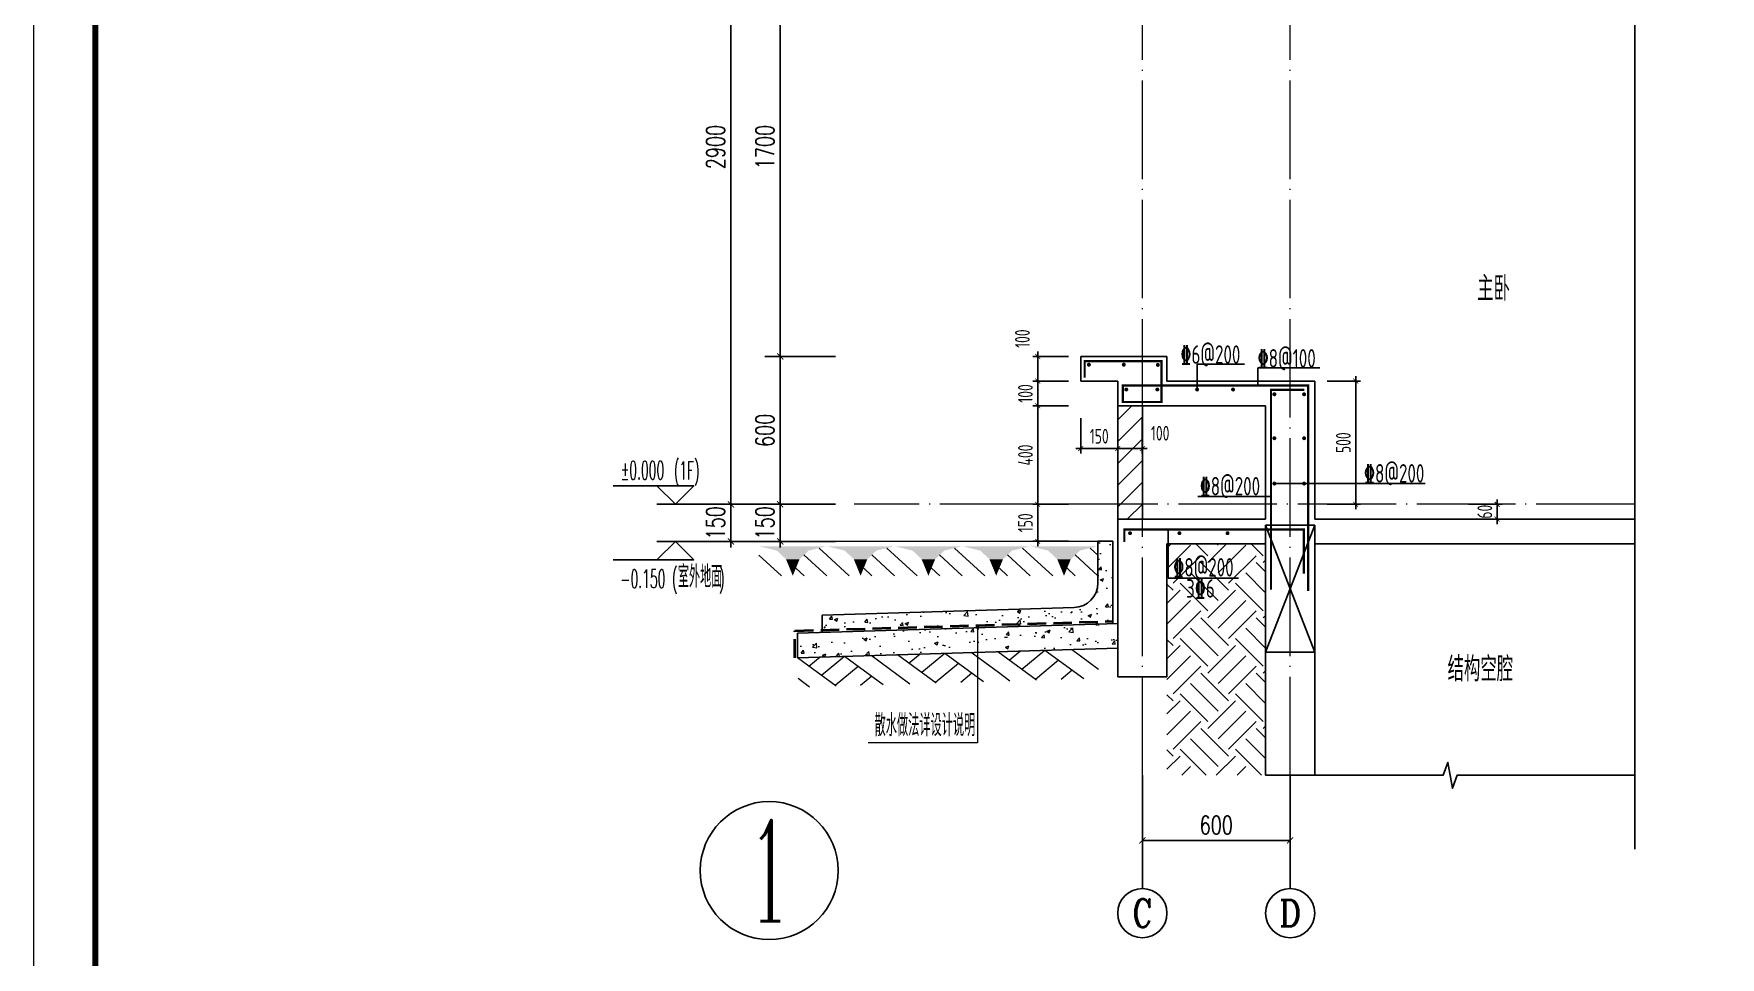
# Model space of a CAD drawing. Extents: x -668857 to 185752, y -270966 to 286822.
# Drawn here: x 14251 to 21097, y 121446 to 125194 of the extents above; entities that cross this region are included whole.
import ezdxf
from ezdxf.enums import TextEntityAlignment as Align

# ---------------------------------------------------------------- set-up
doc = ezdxf.new("R2010")
doc.units = 0
doc.header["$LTSCALE"] = 1000
doc.linetypes.add('DASH', pattern=[0.35, 0.25, -0.1])
doc.linetypes.add('DOTE', pattern=[2.42, 2, -0.2, 0.02, -0.2])
doc.layers.get('0').update_dxf_attribs({"linetype": 'CONTINUOUS'})
doc.layers.get('DEFPOINTS').update_dxf_attribs({"linetype": 'CONTINUOUS'})
for name, color, linetype in [('A-AXIS_TEXT', 7, 'CONTINUOUS'), ('AXIS', 3, 'CONTINUOUS'), ('COLUMN', 4, 'CONTINUOUS'), ('DIM', 2, 'CONTINUOUS'), ('DIM_ELEV', 3, 'CONTINUOUS'), ('DIM_SYMB', 3, 'CONTINUOUS'), ('PUB_DIM', 3, 'CONTINUOUS'), ('PUB_TEXT', 2, 'CONTINUOUS'), ('REIN', 6, 'CONTINUOUS'), ('S-大样-砼线', 7, 'CONTINUOUS'), ('S-引出线', 40, 'CONTINUOUS'), ('TEXT', 2, 'CONTINUOUS'), ('WALL', 5, 'CONTINUOUS')]:
    doc.layers.add(name, color=color, linetype=linetype)
for name, color, linetype, lineweight in [('AXIS_TEXT', 7, 'CONTINUOUS', 20), ('DOTE', 19, 'DOTE', 9), ('PUB_HATCH', 8, 'CONTINUOUS', 9), ('图框', 9, 'CONTINUOUS', 18), ('填充', 251, 'CONTINUOUS', 5), ('平面-排水沟', 86, 'CONTINUOUS', 15), ('立面-中轮廓线', 30, 'CONTINUOUS', 35), ('粉刷', 251, 'CONTINUOUS', 9)]:
    doc.layers.add(name, color=color, linetype=linetype, lineweight=lineweight)
doc.styles.add('_TCH_AXIS', font='COMPLEX', dxfattribs={"bigfont": 'GBCBIG'})
doc.styles.add('_TCH_DIM', font='SIMPLEX.shx', dxfattribs={"width": 0.7, "bigfont": 'GBCBIG.shx'})
doc.styles.add('_TCH_DIM_T3', font='SIMPLEX', dxfattribs={"width": 0.705882, "bigfont": 'GBCBIG'})
doc.styles.add('COMPLEX', font='COMPLEX')
doc.styles.add('DIM_FONT_T3', font='SIMPLEX', dxfattribs={"width": 0.705882, "bigfont": 'GBCBIG'})
doc.styles.add('TSSD_DIMENSION', font='Tssdeng.shx', dxfattribs={"width": 0.7, "bigfont": 'tssdchn.shx'})
doc.styles.add('TSSD_REIN', font='tssdeng.shx', dxfattribs={"width": 0.7, "height": 300, "bigfont": 'tssdchn.shx'})
doc.dimstyles.new('_TCH_ARCH&&25', dxfattribs={"dimtxt": 74.375, "dimasz": 25, "dimexe": 62.5, "dimexo": 75, "dimgap": 25, "dimtad": 1, "dimdec": 0, "dimzin": 0, "dimdsep": 46, "dimtxsty": '_TCH_DIM_T3', "dimblk": 'ARCHTICK', "dimcen": 0.09, "dimclrt": 7, "dimazin": 0, "dimtfac": 1, "dimtdec": 0, "dimtix": 1, "dimtmove": 2, "dimatfit": 3, "dimldrblk": 'ARCHTICK', "dimfxl": 1, "dimtolj": 1, "dimtzin": 0, "dimarcsym": 0})
doc.dimstyles.new('TSSD_20_20', dxfattribs={"dimtxt": 60, "dimasz": 20, "dimexe": 20, "dimexo": 50, "dimgap": 20, "dimtad": 1, "dimdec": 0, "dimzin": 0, "dimdsep": 46, "dimtxsty": 'TSSD_DIMENSION', "dimblk": 'ARCHTICK', "dimblk1": 'ARCHTICK', "dimblk2": 'ARCHTICK', "dimcen": 0, "dimdle": 20, "dimclrt": 7, "dimadec": 0, "dimazin": 0, "dimtfac": 1, "dimtdec": 0, "dimtix": 1, "dimtmove": 2, "dimatfit": 3, "dimfxl": 1, "dimtolj": 1, "dimtzin": 0, "dimarcsym": 0})
pattern_1 = [(50, (28072.99, 249033.25), (143.452037, -12.550427), [15, -165]), (355, (28072.99, 249033.25), (-27.750267, 150.438427), [12, -132]), (100.4514, (28084.94, 249032.2), (115.701876, 137.88791), [12.74804, -140.22842]), (46.1842, (28072.99, 249073.25), (213.44821, -33.1038), [22.5, -247.5]), (96.6356, (28090.77, 249070.5), (186.93254, 194.82357), [19.12206, -210.3426]), (351.1842, (28072.99, 249073.25), (186.93239, 194.82372), [18, -198]), (21, (28092.99, 249063.25), (119.38141, -80.52378), [15, -165]), (326, (28092.99, 249063.25), (48.663066, 145.03001), [12, -132]), (71.4514, (28102.93, 249056.54), (168.044526, 64.5061), [12.74804, -140.22842]), (37.5, (28072.986, 249033.25), (2.431971, 66.578771), [0, -130.4, 0, -134, 0, -132.5]), (7.5, (28072.986, 249033.25), (52.613907, 78.882342), [0, -76.4, 0, -127.4, 0, -50.5]), (327.5, (28028.386, 249033.25), (106.764487, -4.510974), [0, -50, 0, -156, 0, -207]), (317.5, (28008.39, 249033.25), (116.637234, 20.020996), [0, -65, 0, -103.6, 0, -147])]

# ---------------------------------------------------------------- blocks, each defined once
blk = doc.blocks.new('$LINEPAT$素土夯实')
at = {"color": 0}
for p, q in [((0, -210), (210, 0)), ((120, -300), (420, 0)), ((420, 0), (608, -188)), ((495, -300), (795, 0)), ((615, 0), (705, -90)), ((315, -105), (502, -293)), ((210, -210), (300, -300)), ((705, -300), (795, -210))]:
    blk.add_line(p, q, dxfattribs=at)
blk = doc.blocks.new('$LinePat$自然土壤')
at = {"color": 0}
for p, q in [((0, -90), (71, -19)), ((0, -300), (211, -89)), ((420, -300), (630, -90)), ((210, -300), (286, -224))]:
    blk.add_line(p, q, dxfattribs=at)
for points in [[(0, 0), (630, 0), (168, -45), (462, -45)], [(168, -45), (462, -45), (252, -132), (378, -132)], [(252, -132), (378, -132), (315, -300)]]:
    blk.add_solid(points, dxfattribs=at)
blk = doc.blocks.new('sanshui')
at = {"layer": '粉刷'}
h = blk.add_hatch(dxfattribs=at)
h.set_pattern_fill('混凝土', color=256, scale=20)
h.set_pattern_definition(pattern_1)
edge = h.paths.add_edge_path()
edge.add_line((346317.8, 427329.6), (346257.8, 427329.6))
edge.add_line((346257.8, 427329.6), (346257.8, 427160.3))
edge.add_arc((346157.8, 427160.3), 100, 271.71836, 360, ccw=False)
edge.add_line((346160.8, 427060.3), (345137.8, 427029.6))
edge.add_line((345137.8, 427029.6), (345137.8, 426969.6))
edge.add_line((345137.8, 426969.6), (346317.8, 427005))
edge.add_line((346317.8, 427005), (346317.8, 427329.6))
h = blk.add_hatch(dxfattribs=at)
h.set_pattern_fill('混凝土', color=256, scale=20)
h.set_pattern_definition(pattern_1)
h.paths.add_polyline_path([(346337.8, 426895.6), (346337.8, 426995.6), (345037.8, 426956.6), (345037.8, 426856.6)])
at = {"layer": 'COLUMN'}
for p, q in [((346257.8, 427329.6), (346317.8, 427329.6)), ((346257.8, 427160.3), (346257.8, 427329.6)), ((346317.8, 426995), (346317.8, 427329.6)), ((346160.8, 427060.3), (345137.8, 427029.6)), ((346338.1, 426995.6), (345037.8, 426956.6)), ((345137.8, 426959.6), (345137.8, 427029.6)), ((345037.8, 426856.6), (345037.8, 426956.6)), ((346338.1, 426895.6), (345037.8, 426856.6))]:
    blk.add_line(p, q, dxfattribs=at)
blk.add_arc((346157.8, 427160.3), 100, 271.71836, 0, dxfattribs=at)
at = {"layer": '立面-中轮廓线', "linetype": 'DASH', "ltscale": 0.3}
blk.add_lwpolyline([(345027.8, 426856.6), (345027.8, 426966.3), (346317.8, 427005)], dxfattribs=at)
at = {"layer": '粉刷'}
blk.add_line((344881.5, 427329.6), (346257.8, 427329.6), dxfattribs=at)
at = {"layer": '粉刷', "yscale": 0.4, "zscale": 0.4}
for name, p, xscale, rotation in [('$LinePat$自然土壤', (345156.8, 427309.6), -0.4369306507241237, 359.9999999999903), ('$LinePat$自然土壤', (345432, 427309.6), -0.4369306507241237, 359.9999999999903), ('$LinePat$自然土壤', (345707.3, 427309.6), -0.4369306507241237, 359.9999999999903), ('$LinePat$自然土壤', (345982.6, 427309.6), -0.4369306507241237, 359.9999999999903), ('$LinePat$自然土壤', (346257.8, 427309.6), -0.4369306507241237, 359.9999999999903), ('$LINEPAT$素土夯实', (345444.5, 426868.8), -0.5117605352322558, 1.718358001643932), ('$LINEPAT$素土夯实', (345851.2, 426881), -0.5117605352322558, 1.718358001643932), ('$LINEPAT$素土夯实', (346257.8, 426893.2), -0.5117605352322558, 1.718358001643932)]:
    blk.add_blockref(name, p, dxfattribs=dict(at, xscale=xscale, rotation=rotation))
blk = doc.blocks.new('GFDDDDRG')
at = {"layer": '图框'}
blk.add_lwpolyline([(923310, -107437), (923310, -159999), (893610, -159999), (893610, -107437)], close=True, dxfattribs=at)
blk.add_lwpolyline([(923310, -107437), (923310, -159999), (893610, -159999), (893610, -107437)], close=True, dxfattribs=at)
at = {"layer": '图框', "const_width": 50}
blk.add_lwpolyline([(894110, -159499), (922810, -159499), (922810, -108687), (894110, -108687)], close=True, dxfattribs=at)
blk = doc.blocks.new('_ArchTick')
at = {"color": 0, "linetype": 'ByBlock', "const_width": 0.15}
blk.add_lwpolyline([(-0.5, -0.5), (0.5, 0.5)], dxfattribs=at)
blk = doc.blocks.new('*D1530')
at = {"layer": 'AXIS', "color": 0, "lineweight": -2, "transparency": 16777216}
for p, q in [((18751.5, 122109.6), (18751.5, 121858)), ((19351.5, 122109.6), (19351.5, 121858)), ((18751.5, 121920.5), (19351.5, 121920.5))]:
    blk.add_line(p, q, dxfattribs=at)
at = {"layer": 'DEFPOINTS', "color": 0, "transparency": 16777216}
for p in [(18751.5, 122184.6), (19351.5, 122184.6), (19351.5, 121920.5)]:
    blk.add_point(p, dxfattribs=at)
at = {"layer": 'AXIS', "color": 0, "lineweight": -2, "transparency": 16777216, "xscale": 25, "yscale": 25, "zscale": 25, "rotation": 180}
blk.add_blockref('_ArchTick', (18751.5, 121920.5), dxfattribs=at)
at = {"layer": 'AXIS', "color": 0, "lineweight": -2, "transparency": 16777216, "xscale": 25, "yscale": 25, "zscale": 25}
blk.add_blockref('_ArchTick', (19351.5, 121920.5), dxfattribs=at)
at = {"layer": 'AXIS', "color": 7, "transparency": 16777216, "insert": (19051.5, 121982.7), "char_height": 74.38, "attachment_point": 5, "style": '_TCH_DIM_T3'}
blk.add_mtext('\\A1;600', dxfattribs=at)
blk = doc.blocks.new('*D1531')
at = {"layer": 'DEFPOINTS', "color": 0, "transparency": 16777216}
for p in [(17281.4, 123284.6), (17581.4, 123284.6), (17581.4, 123134.1)]:
    blk.add_point(p, dxfattribs=at)
at = {"layer": 'PUB_DIM', "color": 0, "lineweight": -2, "transparency": 16777216}
for p, q in [((17281.4, 123284.6), (17281.4, 123309.6)), ((17506.4, 123284.6), (17218.9, 123284.6)), ((17281.4, 123134.1), (17281.4, 123284.6)), ((17506.4, 123134.1), (17218.9, 123134.1)), ((17281.4, 123134.1), (17281.4, 123109.1))]:
    blk.add_line(p, q, dxfattribs=at)
at = {"layer": 'PUB_DIM', "color": 0, "lineweight": -2, "transparency": 16777216, "xscale": 25, "yscale": 25, "zscale": 25}
for p, rotation in [((17281.4, 123284.6), 270), ((17281.4, 123134.1), 90)]:
    blk.add_blockref('_ArchTick', p, dxfattribs=dict(at, rotation=rotation))
at = {"layer": 'PUB_DIM', "color": 7, "transparency": 16777216, "insert": (17219.2, 123209.3), "char_height": 74.38, "attachment_point": 5, "rotation": 90, "style": '_TCH_DIM_T3'}
blk.add_mtext('\\A1;150', dxfattribs=at)
blk = doc.blocks.new('*D1532')
at = {"layer": 'DEFPOINTS', "color": 0, "transparency": 16777216}
for p in [(17281.4, 123884.6), (17581.4, 123884.6), (17581.4, 123284.6)]:
    blk.add_point(p, dxfattribs=at)
at = {"layer": 'PUB_DIM', "color": 0, "lineweight": -2, "transparency": 16777216}
for p, q in [((17506.4, 123884.6), (17218.9, 123884.6)), ((17281.4, 123284.6), (17281.4, 123884.6)), ((17506.4, 123284.6), (17218.9, 123284.6))]:
    blk.add_line(p, q, dxfattribs=at)
at = {"layer": 'PUB_DIM', "color": 0, "lineweight": -2, "transparency": 16777216, "xscale": 25, "yscale": 25, "zscale": 25}
for p, rotation in [((17281.4, 123884.6), 90), ((17281.4, 123284.6), 270)]:
    blk.add_blockref('_ArchTick', p, dxfattribs=dict(at, rotation=rotation))
at = {"layer": 'PUB_DIM', "color": 7, "transparency": 16777216, "insert": (17219.2, 123584.6), "char_height": 74.38, "attachment_point": 5, "rotation": 90, "style": '_TCH_DIM_T3'}
blk.add_mtext('\\A1;600', dxfattribs=at)
blk = doc.blocks.new('*D1533')
at = {"layer": 'DEFPOINTS', "color": 0, "transparency": 16777216}
for p in [(17281.4, 125584.6), (17581.4, 125584.6), (17581.4, 123884.6)]:
    blk.add_point(p, dxfattribs=at)
at = {"layer": 'PUB_DIM', "color": 0, "lineweight": -2, "transparency": 16777216}
for p, q in [((17506.4, 125584.6), (17218.9, 125584.6)), ((17281.4, 123884.6), (17281.4, 125584.6)), ((17506.4, 123884.6), (17218.9, 123884.6))]:
    blk.add_line(p, q, dxfattribs=at)
at = {"layer": 'PUB_DIM', "color": 0, "lineweight": -2, "transparency": 16777216, "xscale": 25, "yscale": 25, "zscale": 25}
for p, rotation in [((17281.4, 125584.6), 90), ((17281.4, 123884.6), 270)]:
    blk.add_blockref('_ArchTick', p, dxfattribs=dict(at, rotation=rotation))
at = {"layer": 'PUB_DIM', "color": 7, "transparency": 16777216, "insert": (17219.2, 124734.6), "char_height": 74.38, "attachment_point": 5, "rotation": 90, "style": '_TCH_DIM_T3'}
blk.add_mtext('\\A1;1700', dxfattribs=at)
blk = doc.blocks.new('*D1534')
at = {"layer": 'DEFPOINTS', "color": 0, "transparency": 16777216}
for p in [(17081.4, 123284.6), (17581.4, 123284.6), (17581.4, 123134.1)]:
    blk.add_point(p, dxfattribs=at)
at = {"layer": 'PUB_DIM', "color": 0, "lineweight": -2, "transparency": 16777216}
for p, q in [((17081.4, 123284.6), (17081.4, 123309.6)), ((17506.4, 123284.6), (17018.9, 123284.6)), ((17081.4, 123134.1), (17081.4, 123284.6)), ((17506.4, 123134.1), (17018.9, 123134.1)), ((17081.4, 123134.1), (17081.4, 123109.1))]:
    blk.add_line(p, q, dxfattribs=at)
at = {"layer": 'PUB_DIM', "color": 0, "lineweight": -2, "transparency": 16777216, "xscale": 25, "yscale": 25, "zscale": 25}
for p, rotation in [((17081.4, 123284.6), 270), ((17081.4, 123134.1), 90)]:
    blk.add_blockref('_ArchTick', p, dxfattribs=dict(at, rotation=rotation))
at = {"layer": 'PUB_DIM', "color": 7, "transparency": 16777216, "insert": (17019.2, 123209.3), "char_height": 74.38, "attachment_point": 5, "rotation": 90, "style": '_TCH_DIM_T3'}
blk.add_mtext('\\A1;150', dxfattribs=at)
blk = doc.blocks.new('*D1535')
at = {"layer": 'DEFPOINTS', "color": 0, "transparency": 16777216}
for p in [(17081.4, 126184.6), (17581.4, 126184.6), (17581.4, 123284.6)]:
    blk.add_point(p, dxfattribs=at)
at = {"layer": 'PUB_DIM', "color": 0, "lineweight": -2, "transparency": 16777216}
for p, q in [((17506.4, 126184.6), (17018.9, 126184.6)), ((17081.4, 123284.6), (17081.4, 126184.6)), ((17506.4, 123284.6), (17018.9, 123284.6))]:
    blk.add_line(p, q, dxfattribs=at)
at = {"layer": 'PUB_DIM', "color": 0, "lineweight": -2, "transparency": 16777216, "xscale": 25, "yscale": 25, "zscale": 25}
for p, rotation in [((17081.4, 126184.6), 90), ((17081.4, 123284.6), 270)]:
    blk.add_blockref('_ArchTick', p, dxfattribs=dict(at, rotation=rotation))
at = {"layer": 'PUB_DIM', "color": 7, "transparency": 16777216, "insert": (17019.2, 124734.6), "char_height": 74.38, "attachment_point": 5, "rotation": 90, "style": '_TCH_DIM_T3'}
blk.add_mtext('\\A1;2900', dxfattribs=at)
blk = doc.blocks.new('_AXISO')
blk.add_circle((0, 0), 0.5)
at = {"layer": 'A-AXIS_TEXT', "style": 'COMPLEX', "width": 1.041667}
blk.add_attdef('A', text='', height=0.56, dxfattribs=at).set_placement((-0.25, -0.28), (0.25, -0.28), align=Align.FIT)
blk = doc.blocks.new('A$C0D001929')
at = {"layer": 'REIN', "const_width": 9}
for points in [[(4.5, 1114), (4.5, 1181.3), (316.6, 1181.3), (316.6, 1015.2), (159.3, 1015.2), (159.3, 1082.5), (911.9, 1082.5), (911.9, 247.5)], [(165.3, 447.6), (165.3, 497.9), (893.7, 497.9), (893.7, 318.4)]]:
    blk.add_lwpolyline(points, dxfattribs=at)
at = {"layer": 'REIN', "const_width": 8}
for points in [[(17.7, 1166.6, 1), (25.7, 1166.6, 1)], [(159.3, 1166.6, 1), (167.3, 1166.6, 1)], [(297.5, 1165.7, 1), (305.5, 1165.7, 1)], [(169.5, 1065.8, 1), (177.5, 1065.8, 1)], [(295.4, 1065.8, 1), (303.4, 1065.8, 1)], [(456.9, 1065.8, 1), (464.9, 1065.8, 1)], [(602.9, 1065.8, 1), (610.9, 1065.8, 1)], [(770.5, 1046.6, 1), (778.5, 1046.6, 1)], [(891.3, 1046.6, 1), (899.3, 1046.6, 1)], [(770.5, 868.2, 1), (778.5, 868.2, 1)], [(891.3, 868.2, 1), (899.3, 868.2, 1)], [(770.5, 684.1, 1), (778.5, 684.1, 1)], [(891.3, 684.1, 1), (899.3, 684.1, 1)], [(184.7, 482.8, 1), (192.7, 482.8, 1)], [(385.2, 482.8, 1), (393.2, 482.8, 1)], [(580.4, 482.8, 1), (588.4, 482.8, 1)]]:
    blk.add_lwpolyline(points, format="xyb", close=True, dxfattribs=at)
at = {"layer": 'REIN'}
blk.add_lwpolyline([(760.8, 253.1, 9, 9, 0), (760.8, 1064.2, 9, 9, 0), (895.5, 1064.2, 9, 9, 0)], format="xyseb", dxfattribs=at)
at = {"layer": 'S-大样-砼线'}
for p, q in [((738.6, 515), (938.6, 0)), ((938.6, 515), (738.6, 0))]:
    blk.add_line(p, q, dxfattribs=at)
blk.add_lwpolyline([(938.6, 515), (738.6, 515), (738.6, 0), (938.6, 0)], close=True, dxfattribs=at)
at = {"layer": 'S-引出线'}
for p, q in [((460.9, 1065.8), (460.9, 1168.9)), ((460.9, 1168.9), (653.1, 1168.9)), ((463.5, 631), (760.8, 631)), ((774.5, 684.1), (1386.4, 684.1)), ((343.6, 497.9), (343.6, 299.7)), ((343.6, 299.7), (628.8, 299.7))]:
    blk.add_line(p, q, dxfattribs=at)
blk.add_lwpolyline([(707.5, 1082.5), (707.5, 1153.3), (958.6, 1153.3)], dxfattribs=at)
at = {"layer": 'TEXT', "style": 'TSSD_REIN', "width": 0.7}
for s, p in [('%%1326@200', (393, 1170.4)), ('%%1328@100', (706.5, 1154.9)), ('%%1328@200', (1138.3, 688.2)), ('%%1328@200', (471.5, 636)), ('%%1328@200', (364, 306.8)), ('3%%1326', (416.3, 221))]:
    blk.add_text(s, height=75, rotation=0, dxfattribs=at).set_placement(p)
blk = doc.blocks.new('20210902.15310509')
at = {"layer": 'DOTE', "color": 1, "linetype": 'DOTE', "ltscale": 0.2}
for p, q in [((79213.2, -133245.9), (79213.2, -115565.9)), ((79813.2, -133245.9), (79813.2, -115565.9)), ((81211.7, -132145.9), (78043, -132145.9))]:
    blk.add_line(p, q, dxfattribs=at)
blk = doc.blocks.new('*D1567')
at = {"layer": 'DEFPOINTS', "color": 0, "transparency": 16777216}
for p in [(18904.9, 85276), (19070.8, 85276), (18904.9, 85216)]:
    blk.add_point(p, dxfattribs=at)
at = {"layer": 'DIM', "color": 0, "lineweight": -2, "transparency": 16777216}
for p, q in [((18954.9, 85276), (19090.8, 85276)), ((19070.8, 85276), (19070.8, 85296)), ((19070.8, 85216), (19070.8, 85276)), ((18954.9, 85216), (19090.8, 85216)), ((19070.8, 85216), (19070.8, 85196))]:
    blk.add_line(p, q, dxfattribs=at)
at = {"layer": 'DIM', "color": 0, "lineweight": -2, "transparency": 16777216, "xscale": 20, "yscale": 20, "zscale": 20}
for p, rotation in [((19070.8, 85276), 270), ((19070.8, 85216), 90)]:
    blk.add_blockref('_ArchTick', p, dxfattribs=dict(at, rotation=rotation))
at = {"layer": 'DIM', "color": 7, "transparency": 16777216, "insert": (19020.8, 85246), "char_height": 60, "attachment_point": 5, "rotation": 90, "style": 'TSSD_DIMENSION'}
blk.add_mtext('\\A1;60', dxfattribs=at)
blk = doc.blocks.new('*D1580')
at = {"layer": 'DEFPOINTS', "color": 0, "transparency": 16777216}
for p in [(17380.6, 85676), (17530.6, 85676), (17530.6, 85502.3)]:
    blk.add_point(p, dxfattribs=at)
at = {"layer": 'DIM', "color": 0, "lineweight": -2, "transparency": 16777216}
for p, q in [((17380.6, 85626), (17380.6, 85482.3)), ((17530.6, 85626), (17530.6, 85482.3)), ((17360.6, 85502.3), (17550.6, 85502.3))]:
    blk.add_line(p, q, dxfattribs=at)
at = {"layer": 'DIM', "color": 0, "lineweight": -2, "transparency": 16777216, "xscale": 20, "yscale": 20, "zscale": 20, "rotation": 180}
blk.add_blockref('_ArchTick', (17380.6, 85502.3), dxfattribs=at)
at = {"layer": 'DIM', "color": 0, "lineweight": -2, "transparency": 16777216, "xscale": 20, "yscale": 20, "zscale": 20}
blk.add_blockref('_ArchTick', (17530.6, 85502.3), dxfattribs=at)
at = {"layer": 'DIM', "color": 7, "transparency": 16777216, "insert": (17455.6, 85552.3), "char_height": 60, "attachment_point": 5, "style": 'TSSD_DIMENSION'}
blk.add_mtext('\\A1;150', dxfattribs=at)
blk = doc.blocks.new('*D1581')
at = {"layer": 'DEFPOINTS', "color": 0, "transparency": 16777216}
for p in [(17530.6, 85676), (17630.6, 85676), (17630.6, 85502.3)]:
    blk.add_point(p, dxfattribs=at)
at = {"layer": 'DIM', "color": 0, "lineweight": -2, "transparency": 16777216}
for p, q in [((17530.6, 85626), (17530.6, 85482.3)), ((17630.6, 85626), (17630.6, 85482.3)), ((17510.6, 85502.3), (17650.6, 85502.3))]:
    blk.add_line(p, q, dxfattribs=at)
at = {"layer": 'DIM', "color": 0, "lineweight": -2, "transparency": 16777216, "xscale": 20, "yscale": 20, "zscale": 20, "rotation": 180}
blk.add_blockref('_ArchTick', (17530.6, 85502.3), dxfattribs=at)
at = {"layer": 'DIM', "color": 0, "lineweight": -2, "transparency": 16777216, "xscale": 20, "yscale": 20, "zscale": 20}
blk.add_blockref('_ArchTick', (17630.6, 85502.3), dxfattribs=at)
at = {"layer": 'DIM', "color": 7, "transparency": 16777216, "insert": (17703.1, 85564.5), "char_height": 60, "attachment_point": 5, "style": 'TSSD_DIMENSION'}
blk.add_mtext('\\A1;100', dxfattribs=at)
blk = doc.blocks.new('*D1582')
at = {"layer": 'DEFPOINTS', "color": 0, "transparency": 16777216}
for p in [(17206, 85876), (17380.6, 85876), (17380.6, 85776)]:
    blk.add_point(p, dxfattribs=at)
at = {"layer": 'DIM', "color": 0, "lineweight": -2, "transparency": 16777216}
for p, q in [((17330.6, 85876), (17186, 85876)), ((17206, 85756), (17206, 85896)), ((17330.6, 85776), (17186, 85776))]:
    blk.add_line(p, q, dxfattribs=at)
at = {"layer": 'DIM', "color": 0, "lineweight": -2, "transparency": 16777216, "xscale": 20, "yscale": 20, "zscale": 20}
for p, rotation in [((17206, 85876), 90), ((17206, 85776), 270)]:
    blk.add_blockref('_ArchTick', p, dxfattribs=dict(at, rotation=rotation))
at = {"layer": 'DIM', "color": 7, "transparency": 16777216, "insert": (17143.8, 85948.4), "char_height": 60, "attachment_point": 5, "rotation": 90, "style": 'TSSD_DIMENSION'}
blk.add_mtext('\\A1;100', dxfattribs=at)
blk = doc.blocks.new('*D1583')
at = {"layer": 'DEFPOINTS', "color": 0, "transparency": 16777216}
for p in [(17206, 85776), (17380.6, 85776), (17380.6, 85676)]:
    blk.add_point(p, dxfattribs=at)
at = {"layer": 'DIM', "color": 0, "lineweight": -2, "transparency": 16777216}
for p, q in [((17206, 85776), (17206, 85796)), ((17330.6, 85776), (17186, 85776)), ((17206, 85676), (17206, 85776)), ((17330.6, 85676), (17186, 85676)), ((17206, 85676), (17206, 85656))]:
    blk.add_line(p, q, dxfattribs=at)
at = {"layer": 'DIM', "color": 0, "lineweight": -2, "transparency": 16777216, "xscale": 20, "yscale": 20, "zscale": 20}
for p, rotation in [((17206, 85776), 270), ((17206, 85676), 90)]:
    blk.add_blockref('_ArchTick', p, dxfattribs=dict(at, rotation=rotation))
at = {"layer": 'DIM', "color": 7, "transparency": 16777216, "insert": (17156, 85726), "char_height": 60, "attachment_point": 5, "rotation": 90, "style": 'TSSD_DIMENSION'}
blk.add_mtext('\\A1;100', dxfattribs=at)
blk = doc.blocks.new('*D1584')
at = {"layer": 'DEFPOINTS', "color": 0, "transparency": 16777216}
for p in [(17206, 85276), (17380.6, 85276), (17380.6, 85126)]:
    blk.add_point(p, dxfattribs=at)
at = {"layer": 'DIM', "color": 0, "lineweight": -2, "transparency": 16777216}
for p, q in [((17330.6, 85276), (17186, 85276)), ((17206, 85106), (17206, 85296)), ((17330.6, 85126), (17186, 85126))]:
    blk.add_line(p, q, dxfattribs=at)
at = {"layer": 'DIM', "color": 0, "lineweight": -2, "transparency": 16777216, "xscale": 20, "yscale": 20, "zscale": 20}
for p, rotation in [((17206, 85276), 90), ((17206, 85126), 270)]:
    blk.add_blockref('_ArchTick', p, dxfattribs=dict(at, rotation=rotation))
at = {"layer": 'DIM', "color": 7, "transparency": 16777216, "insert": (17156, 85201), "char_height": 60, "attachment_point": 5, "rotation": 90, "style": 'TSSD_DIMENSION'}
blk.add_mtext('\\A1;150', dxfattribs=at)
blk = doc.blocks.new('*D1585')
at = {"layer": 'DEFPOINTS', "color": 0, "transparency": 16777216}
for p in [(18330.6, 85776), (18496.6, 85776), (18330.6, 85276)]:
    blk.add_point(p, dxfattribs=at)
at = {"layer": 'DIM', "color": 0, "lineweight": -2, "transparency": 16777216}
for p, q in [((18496.6, 85256), (18496.6, 85796)), ((18380.6, 85776), (18516.6, 85776)), ((18380.6, 85276), (18516.6, 85276))]:
    blk.add_line(p, q, dxfattribs=at)
at = {"layer": 'DIM', "color": 0, "lineweight": -2, "transparency": 16777216, "xscale": 20, "yscale": 20, "zscale": 20}
for p, rotation in [((18496.6, 85776), 90), ((18496.6, 85276), 270)]:
    blk.add_blockref('_ArchTick', p, dxfattribs=dict(at, rotation=rotation))
at = {"layer": 'DIM', "color": 7, "transparency": 16777216, "insert": (18446.6, 85526), "char_height": 60, "attachment_point": 5, "rotation": 90, "style": 'TSSD_DIMENSION'}
blk.add_mtext('\\A1;500', dxfattribs=at)
blk = doc.blocks.new('*D1586')
at = {"layer": 'DEFPOINTS', "color": 0, "transparency": 16777216}
for p in [(17206, 85676), (17380.6, 85676), (17380.6, 85276)]:
    blk.add_point(p, dxfattribs=at)
at = {"layer": 'DIM', "color": 0, "lineweight": -2, "transparency": 16777216}
for p, q in [((17330.6, 85676), (17186, 85676)), ((17206, 85256), (17206, 85696)), ((17330.6, 85276), (17186, 85276))]:
    blk.add_line(p, q, dxfattribs=at)
at = {"layer": 'DIM', "color": 0, "lineweight": -2, "transparency": 16777216, "xscale": 20, "yscale": 20, "zscale": 20}
for p, rotation in [((17206, 85676), 90), ((17206, 85276), 270)]:
    blk.add_blockref('_ArchTick', p, dxfattribs=dict(at, rotation=rotation))
at = {"layer": 'DIM', "color": 7, "transparency": 16777216, "insert": (17156, 85476), "char_height": 60, "attachment_point": 5, "rotation": 90, "style": 'TSSD_DIMENSION'}
blk.add_mtext('\\A1;400', dxfattribs=at)
blk = doc.blocks.new('20210902.15332757')
at = {"layer": 'DIM'}
for base, p1, p2, angle, picture, middle in [((78135.2, -132475.9), (78309.8, -132575.9), (78309.8, -132475.9), 90, '*D1582', (78073, -132403.5)), ((78559.8, -132849.6), (78459.8, -132675.9), (78559.8, -132675.9), 0, '*D1581', (78632.2, -132787.4))]:
    dim = blk.add_linear_dim(base=base, p1=p1, p2=p2, angle=angle, dimstyle='TSSD_20_20', dxfattribs=at)
    dim.commit()
    dim.dimension.update_dxf_attribs({"geometry": picture, "text_midpoint": middle, "dimtype": 129, "insert": (60929.1, -218351.9)})
for p1, p2, distance, picture, middle in [((78309.8, -132675.9), (78309.8, -132575.9), 174.6, '*D1583', (78085.2, -132625.9)), ((79259.8, -133075.9), (79259.8, -132575.9), -166, '*D1585', (79375.7, -132825.9)), ((78309.8, -133075.9), (78309.8, -132675.9), 174.6, '*D1586', (78085.2, -132875.9)), ((78309.8, -132675.9), (78459.8, -132675.9), -173.7, '*D1580', (78384.8, -132799.6)), ((78309.8, -133225.9), (78309.8, -133075.9), 174.6, '*D1584', (78085.2, -133150.9)), ((79834, -133135.9), (79834, -133075.9), -166, '*D1567', (79950, -133105.9))]:
    dim = blk.add_aligned_dim(p1=p1, p2=p2, distance=distance, dimstyle='TSSD_20_20', dxfattribs=at)
    dim.commit()
    dim.dimension.update_dxf_attribs({"geometry": picture, "text_midpoint": middle, "insert": (60929.1, -218351.9)})

msp = doc.modelspace()

# ---------------------------------------------------------------- hatches: boundary and pattern name
at = {"layer": 'PUB_HATCH'}
h = msp.add_hatch(dxfattribs=at)
h.set_pattern_fill('普通砖', color=256, scale=25, style=0)
h.set_pattern_definition([(45, (-525879.05, 291772.47), (-44.1941915, 44.1941915), [])])
h.paths.add_polyline_path([(18651.55, 123224.56), (18751.55, 123224.56), (18751.55, 123684.56), (18651.55, 123684.56)])
at = {"layer": '填充'}
h = msp.add_hatch(dxfattribs=at)
h.set_pattern_fill('EARTH', color=250, scale=50, angle=45, style=0)
h.set_pattern_definition([(45, (-1096246.73, -333008.81), (0, 224.506403), [158.75, -158.75]), (45, (-1096288.82, -332966.72), (0, 224.506403), [158.75, -158.75]), (45, (-1096330.92, -332924.62), (0, 224.506403), [158.75, -158.75]), (135, (-1096330.92, -332896.56), (-224.506403, 0), [158.75, -158.75]), (135, (-1096288.82, -332854.46), (-224.506403, 0), [158.75, -158.75]), (135, (-1096246.73, -332812.37), (-224.506403, 0), [158.75, -158.75])])
h.paths.add_polyline_path([(19251.55, 122184.56), (19251.55, 123124.57), (18851.55, 123124.55), (18851.55, 122184.56)])

# ---------------------------------------------------------------- linework, layer by layer
at = {"layer": 'AXIS'}
for p, q in [((18751.52, 122184.56), (18751.52, 121725.17)), ((19351.52, 122184.56), (19351.52, 121725.17))]:
    msp.add_line(p, q, dxfattribs=at)
at = {"layer": 'AXIS', "color": 6}
msp.add_circle((17236.94, 121797.98), 280, dxfattribs=at)
at = {"layer": 'DIM_ELEV'}
for p, q in [((16931.35, 123359.56), (16603.35, 123359.56)), ((16856.35, 123284.56), (16781.35, 123359.56)), ((16856.35, 123284.56), (16931.35, 123359.56)), ((17281.35, 123284.56), (16781.35, 123284.56)), ((16856.35, 123134.09), (16781.35, 123059.09)), ((17281.35, 123134.09), (16781.35, 123134.09)), ((16856.35, 123134.09), (16931.35, 123059.09)), ((16931.35, 123059.09), (16603.35, 123059.09))]:
    msp.add_line(p, q, dxfattribs=at)
at = {"layer": 'DIM_SYMB'}
for points in [[(20750.07, 139264.56), (20750.07, 130602.68), (20802.57, 130583.58), (20697.57, 130565.06), (20750.07, 130546.43), (20750.07, 121884.56)], [(19251.55, 122184.56), (19972.68, 122184.56), (19991.79, 122237.06), (20010.31, 122132.06), (20028.93, 122184.56), (20750.07, 122184.56)]]:
    msp.add_lwpolyline(points, dxfattribs=at)
at = {"layer": 'WALL'}
for p, q in [((18851.55, 123884.56), (18501.55, 123884.56)), ((18501.55, 123784.56), (18501.55, 123884.56)), ((18851.55, 123784.56), (18851.55, 123884.56)), ((18651.55, 123784.56), (18501.55, 123784.56)), ((18651.55, 123684.56), (18651.55, 123784.56)), ((19451.55, 123784.56), (18851.55, 123784.56)), ((19451.55, 123224.56), (19451.55, 123784.56)), ((18758.23, 123684.56), (18651.55, 123684.56)), ((18651.55, 123224.56), (18651.55, 123684.56)), ((18651.55, 123684.56), (18751.55, 123684.56)), ((18751.55, 123224.56), (18751.55, 123684.56)), ((19251.55, 123684.56), (18758.23, 123684.56)), ((19251.55, 123224.56), (19251.55, 123684.56)), ((18651.55, 122584.56), (18651.55, 123224.56)), ((19251.55, 123224.56), (18651.55, 123224.56)), ((20750.07, 123224.56), (19451.55, 123224.56)), ((20750.07, 123124.56), (20750.07, 123224.56)), ((18851.55, 122584.56), (18851.55, 123124.56)), ((19251.55, 123124.56), (18851.55, 123124.56)), ((19251.55, 122184.56), (19251.55, 123124.56)), ((20750.07, 123124.56), (19451.55, 123124.56)), ((19451.55, 122184.56), (19451.55, 123124.56)), ((18651.55, 122584.56), (18851.55, 122584.56)), ((19251.55, 122184.56), (19451.55, 122184.56))]:
    msp.add_line(p, q, dxfattribs=at)
at = {"layer": '平面-排水沟'}
for p, q in [((18082.53, 122784.97), (18082.53, 122317.13)), ((18082.53, 122317.13), (17638.4, 122317.13))]:
    msp.add_line(p, q, dxfattribs=at)
at = {"layer": '平面-排水沟', "const_width": 6.67}
msp.add_lwpolyline([(18082.53, 122788.3, 1), (18082.53, 122781.63, 1)], format="xyb", close=True, dxfattribs=at)

# ---------------------------------------------------------------- block references
at = {"xscale": 0.5, "yscale": 0.5, "zscale": 0.5}
msp.add_blockref('GFDDDDRG', (-432553.44, 198011.07), dxfattribs=at)
msp.add_blockref('sanshui', (-327686.58, -304195.07))
at = {"layer": 'AXIS'}
ref = msp.add_blockref('_AXISO', (18751.52, 121625.17), dxfattribs=dict(at, xscale=200, yscale=200, zscale=200))
ref.add_attrib('A', 'C', dxfattribs={"layer": 'AXIS_TEXT', "height": 113.92, "style": '_TCH_AXIS'}).set_placement((18710.83, 121568.2), (18792.2, 121568.2), align=Align.FIT)
ref = msp.add_blockref('_AXISO', (19351.52, 121625.17), dxfattribs=dict(at, xscale=200, yscale=200, zscale=200))
ref.add_attrib('A', 'D', dxfattribs={"layer": 'AXIS_TEXT', "height": 108.81, "style": '_TCH_AXIS'}).set_placement((19307.47, 121570.76), (19395.56, 121570.76), align=Align.FIT)
at = {"layer": 'DIM'}
msp.add_blockref('20210902.15332757', (-59808.24, 256360.45), dxfattribs=at)
at = {"layer": 'DOTE'}
msp.add_blockref('20210902.15310509', (-60461.63, 255430.45), dxfattribs=at)
at = {"layer": 'TEXT'}
msp.add_blockref('A$C0D001929', (18512.91, 122684.57), dxfattribs=at)

# ---------------------------------------------------------------- texts
at = {"layer": 'AXIS_TEXT', "color": 6, "style": '_TCH_AXIS'}
msp.add_text('1', height=411.78, dxfattribs=at).set_placement((17148.7, 121592.09), (17325.17, 121592.09), align=Align.FIT)
at = {"layer": 'PUB_TEXT'}
for s, height, style, width, p in [('主卧', 100, 'TSSD_REIN', 0.7, (20110.77, 124110.18)), ('%%P0.000', 74.375, '_TCH_DIM', 0.494118, (16634.35, 123385.81)), ('(1F)', 74.375, '_TCH_DIM', 0.494118, (16849.73, 123384.59)), ('(', 74.38, '_TCH_DIM', 0.494118, (16841.68, 122946.56)), ('室外地面', 89.362, '_TCH_DIM', 0.7, (16866.18, 122946.56)), (')', 74.38, '_TCH_DIM', 0.494118, (17032.99, 122946.56)), ('-0.150', 74.375, '_TCH_DIM', 0.494118, (16632.95, 122945.34)), ('结构空腔', 100, 'TSSD_REIN', 0.7, (19990.57, 122565.98)), ('散水做法详设计说明', 89.362, 'DIM_FONT_T3', 0.705882, (17664.65, 122343.38))]:
    msp.add_text(s, height=height, dxfattribs=dict(at, style=style, width=width)).set_placement(p)

# ---------------------------------------------------------------- dimensions: what is measured, and where the dimension line sits
at = {"layer": 'AXIS'}
dim = msp.add_aligned_dim(p1=(18751.55, 122184.56), p2=(19351.55, 122184.56), distance=-264.03, dimstyle='_TCH_ARCH&&25', dxfattribs=at)
dim.commit()
dim.dimension.update_dxf_attribs({"geometry": '*D1530', "text_midpoint": (19051.55, 121982.71)})
at = {"layer": 'PUB_DIM'}
for p1, p2, distance, picture, middle in [((17581.35, 123284.56), (17581.35, 126184.56), 500, '*D1535', (17019.17, 124734.56)), ((17581.35, 123884.56), (17581.35, 125584.56), 300, '*D1533', (17219.17, 124734.56)), ((17581.35, 123284.56), (17581.35, 123884.56), 300, '*D1532', (17219.17, 123584.56)), ((17581.35, 123134.09), (17581.35, 123284.56), 500, '*D1534', (17019.17, 123209.33)), ((17581.35, 123134.09), (17581.35, 123284.56), 300, '*D1531', (17219.17, 123209.33))]:
    dim = msp.add_aligned_dim(p1=p1, p2=p2, distance=distance, dimstyle='_TCH_ARCH&&25', dxfattribs=at)
    dim.commit()
    dim.dimension.update_dxf_attribs({"geometry": picture, "text_midpoint": middle})

doc.saveas('drawing.dxf')
